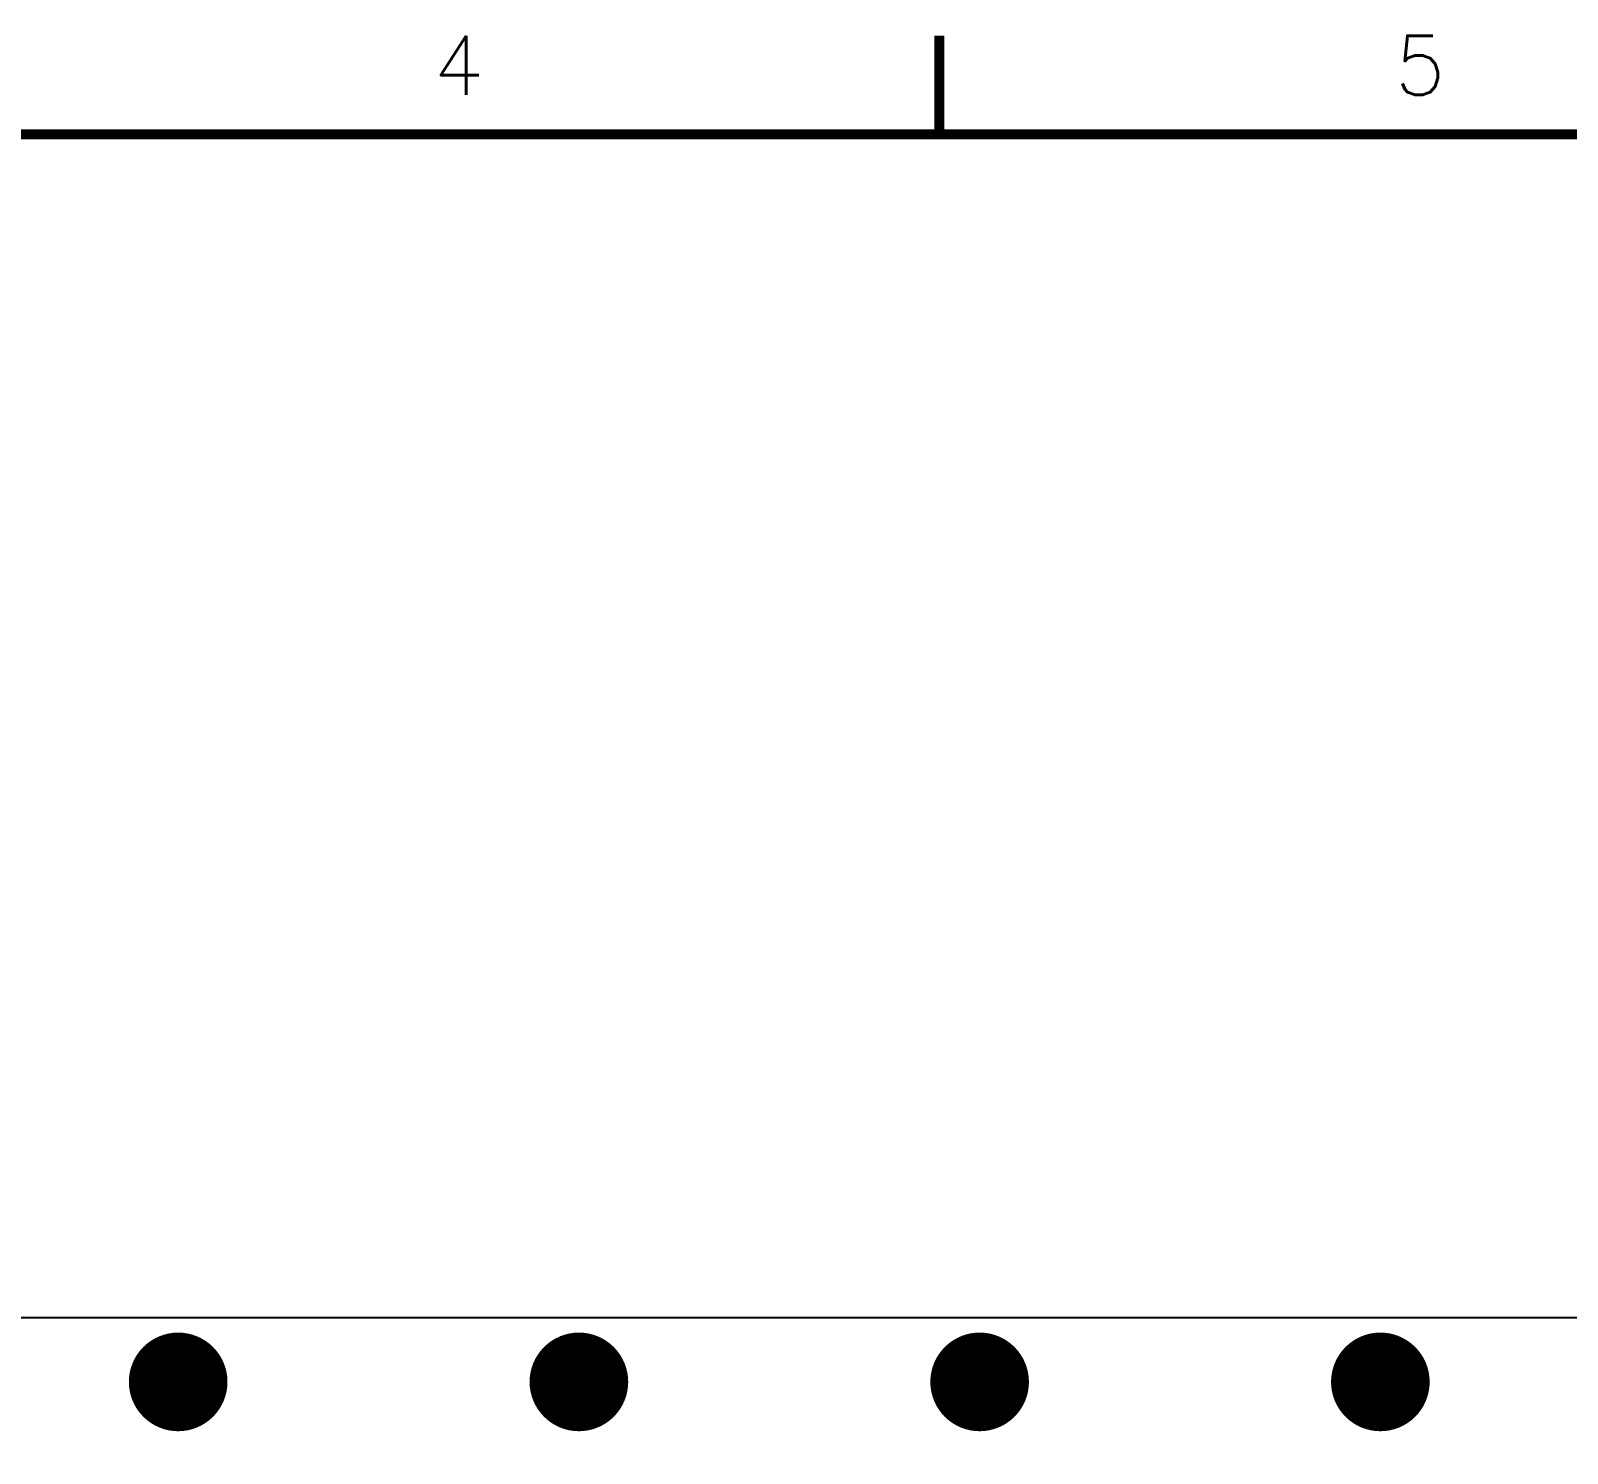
# Model space of a CAD drawing. Extents: x 295 to 953, y 10 to 290.
# Drawn here: x 640.9 to 718.8, y 218.1 to 290.2 of the extents above; entities that cross this region are included whole.
import ezdxf
from ezdxf.enums import TextEntityAlignment as Align

# ---------------------------------------------------------------- set-up
doc = ezdxf.new("R2010")
doc.units = 0
doc.header["$LTSCALE"] = 5
doc.header["$MEASUREMENT"] = 0
doc.layers.get('0').update_dxf_attribs({"linetype": 'CONTINUOUS', "lineweight": 25})
for name, color, linetype in [('DV-ABPB-A4_IN1', 4, 'CONTINUOUS'), ('문자', 4, 'CONTINUOUS'), ('테두리', 3, 'CONTINUOUS')]:
    doc.layers.add(name, color=color, linetype=linetype)
doc.styles.get("Standard").update_dxf_attribs({"font": 'simplex.shx'})

# ---------------------------------------------------------------- blocks, each defined once
blk = doc.blocks.new('C')
at = {"layer": '테두리', "const_width": 0.5}
for points in [[(210, 290), (210, 285)], [(15, 285), (15, 15), (405, 15), (405, 285), (15, 285)]]:
    blk.add_lwpolyline(points, dxfattribs=at)
at = {"layer": '문자'}
for s, p in [('4', (185.625, 288.5)), ('5', (234.375, 288.5))]:
    blk.add_text(s, height=3, dxfattribs=at).set_placement(p, align=Align.MIDDLE)

msp = doc.modelspace()

# ---------------------------------------------------------------- linework, layer by layer
at = {"color": 7, "const_width": 2.501}
for points in [[(647.127, 221.753, 1), (649.628, 221.753, 1)], [(667.447, 221.753, 1), (669.948, 221.753, 1)], [(687.767, 221.753, 1), (690.268, 221.753, 1)], [(708.087, 221.753, 1), (710.588, 221.753, 1)]]:
    msp.add_lwpolyline(points, format="xyb", close=True, dxfattribs=at)
at = {"layer": 'DV-ABPB-A4_IN1', "color": 7}
msp.add_line((872.629, 225.002), (501.479, 225.002), dxfattribs=at)

# ---------------------------------------------------------------- block references
msp.add_blockref('C', (476.978, 0))

doc.saveas('drawing.dxf')
